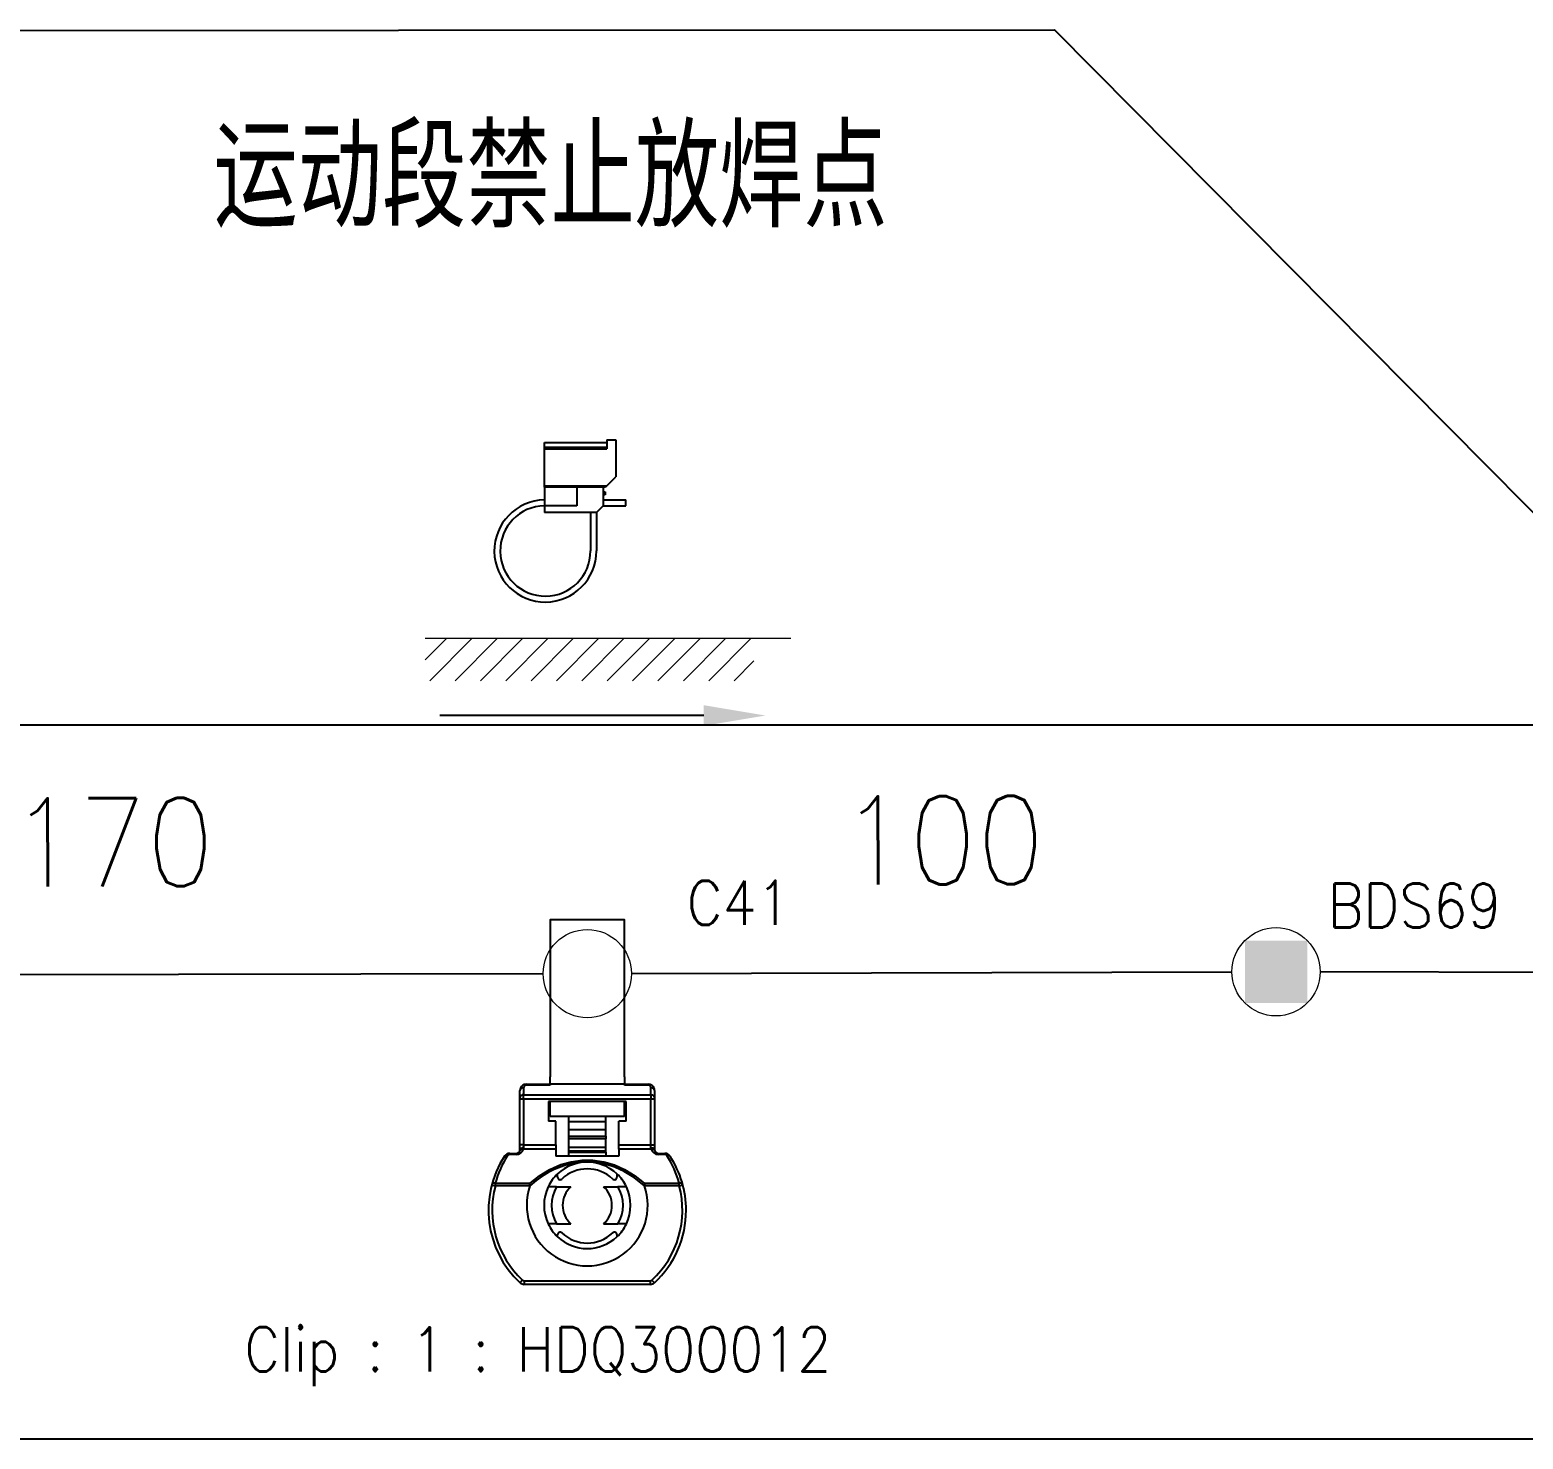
# Model space of a CAD drawing. Header units: inches. Extents: x 47316 to 59086, y 3141 to 11743.
# Drawn here: x 51612.9 to 51697.5, y 5901.3 to 5981.1 of the extents above; entities that cross this region are included whole.
import ezdxf

# ---------------------------------------------------------------- set-up
doc = ezdxf.new("R2010")
doc.units = ezdxf.units.IN
doc.header["$MEASUREMENT"] = 0
doc.layers.add('_0', color=7, linetype='Continuous', lineweight=0)
doc.styles.add('MtX_FangSong_GB2312', font='')
doc.styles.get("Standard").update_dxf_attribs({"font": ''})
doc.styles.get('MtX_FangSong_GB2312').set_extended_font_data('FangSong_GB2312')
doc.styles.get('Standard').set_extended_font_data('SimSun')
doc.linetypes.add('_VH_OTCON', pattern='A,0.0001,[7,VeSys.shx,S=0.1,R=0,X=0,Y=0],-0.4,[7,VeSys.shx,S=0.1,R=0,X=0,Y=0],-0.4,["X",Standard,S=1,R=0,X=-0.5,Y=-0.5],-0.0001,[7,VeSys.shx,S=0.1,R=0,X=0,Y=0],-0.4', length=1.2002)

msp = doc.modelspace()

# ---------------------------------------------------------------- linework, layer by layer
msp.add_line((51651.071, 5942.243), (51636.124, 5942.243))
at = {"color": 1}
for p, q in [((51593.937, 5941.718), (51744.471, 5941.718)), ((51744.471, 5901.255), (51593.937, 5901.255))]:
    msp.add_line(p, q, dxfattribs=at)
at = {"color": 0, "linetype": '_VH_OTCON', "ltscale": 5}
for p, q in [((51641.969, 5927.618), (51591.892, 5927.509)), ((51646.969, 5927.631), (51680.997, 5927.721)), ((51721.45, 5927.646), (51685.997, 5927.723))]:
    msp.add_line(p, q, dxfattribs=at)
at = {"color": 0, "lineweight": -3}
for p, q in [((51640.864, 5921.157), (51640.864, 5920.762)), ((51641.004, 5921.297), (51641.004, 5921.359)), ((51641.004, 5921.359), (51642.369, 5921.359)), ((51642.369, 5921.297), (51641.004, 5921.297)), ((51642.369, 5921.359), (51642.369, 5921.779)), ((51646.569, 5921.359), (51642.369, 5921.359)), ((51642.369, 5921.359), (51642.369, 5921.297)), ((51646.569, 5921.779), (51646.569, 5921.359)), ((51646.569, 5921.359), (51647.934, 5921.359)), ((51646.569, 5921.297), (51646.569, 5921.359)), ((51647.934, 5921.297), (51646.569, 5921.297)), ((51647.934, 5921.297), (51647.934, 5921.359)), ((51648.074, 5920.762), (51648.074, 5921.157)), ((51640.654, 5920.613), (51640.654, 5921.009)), ((51640.654, 5920.514), (51640.654, 5920.613)), ((51640.654, 5917.934), (51640.654, 5920.514)), ((51640.864, 5920.514), (51640.654, 5920.514)), ((51640.864, 5920.514), (51640.864, 5920.762)), ((51640.864, 5920.762), (51648.074, 5920.762)), ((51648.074, 5920.514), (51640.864, 5920.514)), ((51640.864, 5920.514), (51640.864, 5917.934)), ((51642.264, 5920.379), (51642.264, 5919.259)), ((51642.369, 5920.379), (51642.264, 5920.379)), ((51646.569, 5920.379), (51642.369, 5920.379)), ((51642.369, 5919.539), (51642.369, 5920.379)), ((51646.569, 5919.539), (51646.569, 5920.379)), ((51646.674, 5920.379), (51646.569, 5920.379)), ((51646.674, 5919.259), (51646.674, 5920.379)), ((51648.074, 5920.762), (51648.074, 5920.514)), ((51648.074, 5917.934), (51648.074, 5920.514)), ((51648.283, 5920.514), (51648.074, 5920.514)), ((51648.284, 5921.009), (51648.284, 5920.613)), ((51648.284, 5920.613), (51648.284, 5920.514)), ((51648.284, 5920.514), (51648.284, 5917.934)), ((51646.569, 5919.539), (51642.369, 5919.539)), ((51643.419, 5919.224), (51643.419, 5919.539)), ((51645.519, 5919.224), (51645.519, 5919.539)), ((51642.684, 5919.259), (51642.264, 5919.259)), ((51642.684, 5917.934), (51642.684, 5919.259)), ((51643.419, 5918.769), (51643.419, 5919.224)), ((51645.519, 5919.224), (51643.419, 5919.224)), ((51643.419, 5918.42), (51643.419, 5918.769)), ((51645.519, 5918.769), (51643.419, 5918.769)), ((51645.519, 5918.769), (51645.519, 5919.224)), ((51645.519, 5918.42), (51645.519, 5918.769)), ((51646.254, 5917.934), (51646.254, 5919.259)), ((51646.674, 5919.259), (51646.254, 5919.259)), ((51640.654, 5917.649), (51640.654, 5917.934)), ((51640.864, 5917.934), (51640.654, 5917.934)), ((51642.684, 5917.687), (51640.849, 5917.687)), ((51640.864, 5917.934), (51642.684, 5917.934)), ((51640.864, 5917.934), (51640.864, 5917.756)), ((51642.684, 5917.934), (51642.684, 5917.687)), ((51642.684, 5917.687), (51642.684, 5917.291)), ((51643.419, 5918.262), (51643.419, 5918.42)), ((51643.419, 5918.42), (51645.519, 5918.42)), ((51643.419, 5917.769), (51643.419, 5918.262)), ((51645.519, 5918.262), (51643.419, 5918.262)), ((51643.419, 5917.572), (51643.419, 5917.769)), ((51645.519, 5917.769), (51643.419, 5917.769)), ((51645.519, 5918.42), (51645.519, 5918.262)), ((51645.519, 5917.769), (51645.519, 5918.262)), ((51645.519, 5917.572), (51645.519, 5917.769)), ((51646.254, 5917.934), (51648.074, 5917.934)), ((51646.254, 5917.687), (51646.254, 5917.934)), ((51648.088, 5917.687), (51646.254, 5917.687)), ((51646.254, 5917.687), (51646.254, 5917.291)), ((51648.074, 5917.756), (51648.074, 5917.934)), ((51648.074, 5917.934), (51648.284, 5917.934)), ((51648.284, 5917.934), (51648.284, 5917.649)), ((51640.072, 5917.377), (51640.072, 5917.439)), ((51640.072, 5917.439), (51640.444, 5917.439)), ((51640.444, 5917.377), (51640.072, 5917.377)), ((51640.444, 5917.377), (51640.444, 5917.439)), ((51646.254, 5917.291), (51642.684, 5917.291)), ((51643.419, 5917.501), (51643.419, 5917.572)), ((51645.519, 5917.572), (51643.419, 5917.572)), ((51643.419, 5917.291), (51643.419, 5917.501)), ((51643.419, 5917.501), (51645.519, 5917.501)), ((51645.519, 5917.501), (51645.519, 5917.572)), ((51645.519, 5917.501), (51645.519, 5917.291)), ((51648.494, 5917.439), (51648.865, 5917.439)), ((51648.494, 5917.377), (51648.494, 5917.439)), ((51648.865, 5917.377), (51648.494, 5917.377)), ((51648.865, 5917.377), (51648.865, 5917.439)), ((51642.789, 5916.091), (51642.789, 5916.282)), ((51646.149, 5916.282), (51646.149, 5916.091)), ((51639.056, 5915.656), (51639.259, 5915.602)), ((51639.259, 5915.751), (51639.259, 5915.602)), ((51639.259, 5915.751), (51641.237, 5915.751)), ((51641.223, 5915.608), (51639.259, 5915.602)), ((51642.731, 5915.549), (51642.255, 5915.549)), ((51642.731, 5915.549), (51643.543, 5915.549)), ((51645.395, 5915.549), (51646.206, 5915.549)), ((51646.682, 5915.549), (51646.206, 5915.549)), ((51647.701, 5915.751), (51649.678, 5915.751)), ((51649.678, 5915.602), (51647.714, 5915.608)), ((51649.678, 5915.602), (51649.678, 5915.751)), ((51649.678, 5915.602), (51649.881, 5915.656)), ((51642.731, 5913.449), (51642.255, 5913.449)), ((51642.731, 5913.449), (51643.543, 5913.449)), ((51645.395, 5913.449), (51646.206, 5913.449)), ((51646.682, 5913.449), (51646.206, 5913.449)), ((51642.789, 5912.716), (51642.789, 5912.837)), ((51646.149, 5912.837), (51646.149, 5912.716)), ((51640.804, 5910.266), (51640.661, 5910.112)), ((51640.899, 5910.229), (51640.899, 5910.019)), ((51640.899, 5910.229), (51648.038, 5910.229)), ((51648.038, 5910.229), (51648.038, 5910.019)), ((51648.133, 5910.266), (51648.276, 5910.112)), ((51648.038, 5910.019), (51640.899, 5910.019))]:
    msp.add_line(p, q, dxfattribs=at)
at = {"color": 0, "linetype": '_VH_OTCON', "ltscale": 5}
msp.add_lwpolyline([(51559.429, 5981.03), (51670.946, 5981.081), (51722.19, 5929.415)], dxfattribs=at)
at = {"color": 0, "lineweight": -3}
for points in [[(51646.569, 5921.779), (51646.569, 5924.579), (51646.569, 5930.669), (51642.369, 5930.669), (51642.369, 5924.579), (51642.369, 5921.779)], [(51640.864, 5921.157), (51640.783, 5921.146), (51640.715, 5921.114), (51640.689, 5921.091), (51640.67, 5921.066), (51640.658, 5921.038), (51640.654, 5921.009)], [(51648.284, 5921.009), (51648.28, 5921.038), (51648.268, 5921.065), (51648.248, 5921.091), (51648.19, 5921.132), (51648.074, 5921.157)], [(51640.864, 5920.762), (51640.783, 5920.75), (51640.715, 5920.718), (51640.689, 5920.696), (51640.67, 5920.67), (51640.654, 5920.613)], [(51648.284, 5920.613), (51648.28, 5920.642), (51648.268, 5920.67), (51648.248, 5920.695), (51648.19, 5920.736), (51648.074, 5920.762)], [(51640.849, 5917.687), (51640.779, 5917.687), (51640.717, 5917.67), (51640.646, 5917.593)], [(51640.864, 5917.756), (51640.783, 5917.748), (51640.715, 5917.725), (51640.689, 5917.708), (51640.67, 5917.69), (51640.654, 5917.649)], [(51648.284, 5917.649), (51648.28, 5917.67), (51648.268, 5917.69), (51648.248, 5917.708), (51648.19, 5917.738), (51648.074, 5917.756)], [(51648.291, 5917.593), (51648.281, 5917.617), (51648.266, 5917.638), (51648.245, 5917.656), (51648.191, 5917.681), (51648.088, 5917.687)], [(51639.955, 5917.314), (51639.9, 5917.326), (51639.85, 5917.324), (51639.808, 5917.308), (51639.779, 5917.28)], [(51644.469, 5916.96), (51643.856, 5916.915), (51643.235, 5916.777), (51642.594, 5916.534), (51642.255, 5916.36), (51641.909, 5916.147), (51641.57, 5915.902), (51641.223, 5915.609)], [(51641.237, 5915.751), (51641.766, 5916.177), (51642.348, 5916.532), (51642.975, 5916.803), (51643.565, 5916.967), (51644.173, 5917.049), (51644.787, 5917.048), (51645.409, 5916.959), (51646.012, 5916.785), (51646.585, 5916.534), (51647.169, 5916.178), (51647.701, 5915.751)], [(51647.714, 5915.609), (51647.128, 5916.08), (51646.565, 5916.424), (51646.022, 5916.669), (51645.495, 5916.834), (51644.979, 5916.928), (51644.469, 5916.96)], [(51649.158, 5917.28), (51649.145, 5917.295), (51649.129, 5917.308), (51649.088, 5917.324), (51648.982, 5917.314)], [(51639.259, 5915.751), (51639.189, 5915.751), (51639.127, 5915.734), (51639.102, 5915.719), (51639.081, 5915.701), (51639.056, 5915.656)], [(51641.237, 5915.751), (51641.204, 5915.701), (51641.204, 5915.638), (51641.217, 5915.608)], [(51647.721, 5915.608), (51647.738, 5915.67), (51647.72, 5915.729), (51647.701, 5915.751)], [(51649.881, 5915.656), (51649.871, 5915.68), (51649.856, 5915.701), (51649.836, 5915.719), (51649.781, 5915.745), (51649.678, 5915.751)]]:
    msp.add_lwpolyline(points, dxfattribs=at)
at = {"color": 0, "linetype": 'Continuous', "lineweight": 15}
for centre in [(51644.469, 5927.624), (51683.497, 5927.728)]:
    msp.add_circle(centre, 2.5, dxfattribs=at)
at = {"color": 0, "lineweight": -3}
for centre, radius, start, end in [((51641.013, 5921.006), 0.36, 157.95429, 179.58845), ((51641.004, 5921.009), 0.35, 90, 157.75404), ((51641.004, 5921.157), 0.14, 89.99345, 179.99722), ((51647.934, 5921.009), 0.35, 22.24566, 90), ((51647.934, 5921.157), 0.14, 0.00336, 90.00535), ((51647.924, 5921.006), 0.36, 0.41331, 22.04361), ((51640.444, 5917.797), 0.42, 270.0009, 344.70976), ((51640.69, 5917.757), 0.173, 336.05777, 359.60927), ((51648.247, 5917.757), 0.173, 180.3791, 203.9378), ((51648.494, 5917.797), 0.42, 195.29026, 269.99904), ((51644.469, 5914.219), 5.6, 146.86138, 227.16658), ((51644.478, 5914.363), 5.401, 146.87928, 165.11157), ((51640.072, 5917.089), 0.35, 90, 146.86138), ((51640.073, 5917.237), 0.14, 90.01511, 146.8341), ((51640.442, 5917.651), 0.212, 270.43276, 344.27656), ((51640.444, 5917.649), 0.21, 344.71014, 0), ((51644.469, 5914.499), 2.45, 46.70819, 133.29181), ((51648.494, 5917.649), 0.21, 180.00001, 195.28988), ((51648.495, 5917.651), 0.212, 195.72345, 269.56724), ((51648.865, 5917.089), 0.35, 33.13863, 90), ((51648.865, 5917.237), 0.14, 33.13994, 90.00134), ((51644.459, 5914.363), 5.401, 14.88843, 33.12072), ((51644.469, 5914.219), 5.6, 0, 33.13863), ((51644.469, 5914.499), 2.45, 133.29181, 154.62307), ((51642.929, 5916.091), 0.14, 180.00001, 313.43255), ((51644.469, 5914.464), 2.1, 46.56746, 133.43254), ((51646.009, 5916.091), 0.14, 226.56747, 0), ((51644.469, 5914.499), 2.45, 25.37693, 46.70819), ((51644.469, 5914.219), 5.39, 165.12948, 227.16658), ((51644.469, 5914.499), 3.43, 161.13434, 18.86567), ((51644.469, 5914.499), 2.45, 154.62307, 205.37693), ((51644.469, 5914.499), 2.03, 148.85261, 211.14739), ((51644.469, 5914.499), 1.4, 131.40962, 228.59038), ((51644.469, 5914.499), 1.4, 311.40963, 48.59038), ((51644.469, 5914.499), 2.03, 328.8526, 31.14739), ((51644.469, 5914.499), 2.45, 334.62307, 25.37693), ((51644.469, 5914.219), 5.39, 312.83343, 14.87052), ((51644.469, 5914.499), 2.45, 205.37693, 226.7082), ((51644.469, 5914.499), 2.45, 313.29182, 334.62307), ((51644.469, 5914.219), 5.6, 312.83343, 0), ((51642.929, 5912.837), 0.14, 46.56746, 180.00001), ((51644.469, 5914.499), 2.45, 226.7082, 313.29182), ((51644.469, 5914.464), 2.1, 226.56747, 313.43255), ((51646.009, 5912.837), 0.14, 0.00001, 133.43254), ((51640.899, 5910.369), 0.35, 227.16658, 270), ((51640.899, 5910.369), 0.14, 227.16658, 270), ((51648.038, 5910.369), 0.14, 270, 312.83343), ((51648.038, 5910.369), 0.35, 270, 312.83343)]:
    msp.add_arc(centre, radius, start, end, dxfattribs=at)
msp.add_solid([(51651.071, 5942.827), (51654.571, 5942.243), (51651.071, 5941.66)])
at = {"color": 0, "linetype": 'Continuous', "lineweight": 15, "extrusion": (0, 0, -1)}
msp.add_solid([(-51681.73, 5929.496), (-51681.73, 5925.96), (-51685.265, 5929.496), (-51685.265, 5925.96)], dxfattribs=at)
at = {"layer": '_0', "color": 0, "linetype": 'ByBlock', "lineweight": -3, "ltscale": 0.345}
for p, q in [((51642.042, 5957.709), (51645.575, 5957.709)), ((51642.042, 5957.709), (51645.575, 5957.709)), ((51645.575, 5957.423), (51642.042, 5957.423)), ((51645.575, 5957.423), (51642.042, 5957.423)), ((51642.042, 5957.35), (51645.575, 5957.35)), ((51642.042, 5957.35), (51645.575, 5957.35)), ((51642.042, 5955.251), (51645.575, 5955.251)), ((51642.042, 5955.251), (51645.575, 5955.251))]:
    msp.add_line(p, q, dxfattribs=at)
at = {"layer": '_0', "color": 0, "linetype": 'ByBlock', "lineweight": -3, "ltscale": 0.027907}
msp.add_line((51642.042, 5957.423), (51642.042, 5957.709), dxfattribs=at)
msp.add_line((51642.042, 5957.423), (51642.042, 5957.709), dxfattribs=at)
at = {"layer": '_0', "color": 0, "linetype": 'ByBlock', "lineweight": -3, "ltscale": 0.05}
for q in [(51645.575, 5957.35), (51646.087, 5957.862), (51645.575, 5957.35), (51646.087, 5957.862)]:
    msp.add_line((51645.575, 5957.862), q, dxfattribs=at)
at = {"layer": '_0', "color": 0, "linetype": 'ByBlock', "lineweight": -3, "ltscale": 0.205}
for p, q in [((51646.087, 5957.862), (51646.087, 5955.763)), ((51646.087, 5957.862), (51646.087, 5955.763)), ((51642.042, 5955.251), (51642.042, 5957.35)), ((51642.042, 5955.251), (51642.042, 5957.35))]:
    msp.add_line(p, q, dxfattribs=at)
at = {"layer": '_0', "color": 0, "linetype": 'ByBlock', "lineweight": -3, "ltscale": 0.007093}
for p, q in [((51642.042, 5957.35), (51642.042, 5957.423)), ((51642.042, 5957.35), (51642.042, 5957.423)), ((51642.042, 5955.179), (51642.042, 5955.251)), ((51642.042, 5955.179), (51642.042, 5955.251))]:
    msp.add_line(p, q, dxfattribs=at)
at = {"layer": '_0', "color": 0, "linetype": 'ByBlock', "lineweight": -3, "ltscale": 0.070711}
msp.add_line((51645.575, 5955.251), (51646.087, 5955.763), dxfattribs=at)
msp.add_line((51645.575, 5955.251), (51646.087, 5955.763), dxfattribs=at)
at = {"layer": '_0', "color": 0, "linetype": 'ByBlock', "lineweight": -3, "ltscale": 0.102907}
for p, q in [((51642.042, 5955.179), (51642.042, 5954.125)), ((51642.042, 5955.179), (51642.042, 5954.125)), ((51643.885, 5955.179), (51643.885, 5954.125)), ((51643.885, 5955.179), (51643.885, 5954.125)), ((51645.37, 5955.179), (51645.37, 5954.125)), ((51645.37, 5955.179), (51645.37, 5954.125))]:
    msp.add_line(p, q, dxfattribs=at)
at = {"layer": '_0', "color": 0, "linetype": 'ByBlock', "lineweight": -3, "ltscale": 0.325}
msp.add_line((51645.37, 5955.179), (51642.042, 5955.179), dxfattribs=at)
msp.add_line((51645.37, 5955.179), (51642.042, 5955.179), dxfattribs=at)
at = {"layer": '_0', "color": 0, "linetype": 'ByBlock', "lineweight": -3, "ltscale": 0.012906}
msp.add_line((51645.502, 5955.179), (51645.37, 5955.179), dxfattribs=at)
msp.add_line((51645.502, 5955.179), (51645.37, 5955.179), dxfattribs=at)
at = {"layer": '_0', "color": 0, "linetype": 'ByBlock', "lineweight": -3, "ltscale": 0.010032}
msp.add_line((51645.575, 5955.251), (51645.502, 5955.179), dxfattribs=at)
msp.add_line((51645.575, 5955.251), (51645.502, 5955.179), dxfattribs=at)
at = {"layer": '_0', "color": 0, "linetype": 'ByBlock', "lineweight": -3, "ltscale": 0.0375}
msp.add_line((51642.042, 5954.125), (51642.042, 5953.741), dxfattribs=at)
msp.add_line((51642.042, 5954.125), (51642.042, 5953.741), dxfattribs=at)
at = {"layer": '_0', "color": 0, "linetype": 'ByBlock', "lineweight": -3, "ltscale": 0.18}
msp.add_line((51643.885, 5954.125), (51642.042, 5954.125), dxfattribs=at)
msp.add_line((51643.885, 5954.125), (51642.042, 5954.125), dxfattribs=at)
at = {"layer": '_0', "color": 0, "linetype": 'ByBlock', "lineweight": -3, "ltscale": 0.053033}
msp.add_line((51644.986, 5953.741), (51645.37, 5954.125), dxfattribs=at)
msp.add_line((51644.986, 5953.741), (51645.37, 5954.125), dxfattribs=at)
at = {"layer": '_0', "color": 0, "linetype": 'ByBlock', "lineweight": -3, "ltscale": 0.010773}
for p, q in [((51645.37, 5954.905), (51645.48, 5954.905)), ((51645.37, 5954.905), (51645.48, 5954.905)), ((51645.48, 5954.74), (51645.37, 5954.74)), ((51645.48, 5954.74), (51645.37, 5954.74))]:
    msp.add_line(p, q, dxfattribs=at)
at = {"layer": '_0', "color": 0, "linetype": 'ByBlock', "lineweight": -3, "ltscale": 0.125}
for p, q in [((51645.37, 5954.458), (51646.65, 5954.458)), ((51645.37, 5954.458), (51646.65, 5954.458)), ((51645.37, 5954.125), (51646.65, 5954.125)), ((51645.37, 5954.125), (51646.65, 5954.125))]:
    msp.add_line(p, q, dxfattribs=at)
at = {"layer": '_0', "color": 0, "linetype": 'ByBlock', "lineweight": -3, "ltscale": 0.016051}
msp.add_line((51645.48, 5954.905), (51645.48, 5954.74), dxfattribs=at)
msp.add_line((51645.48, 5954.905), (51645.48, 5954.74), dxfattribs=at)
at = {"layer": '_0', "color": 0, "linetype": 'ByBlock', "lineweight": -3, "ltscale": 0.0325}
msp.add_line((51646.65, 5954.125), (51646.65, 5954.458), dxfattribs=at)
msp.add_line((51646.65, 5954.125), (51646.65, 5954.458), dxfattribs=at)
at = {"layer": '_0', "color": 0, "linetype": 'ByBlock', "lineweight": -3, "ltscale": 0.2875}
msp.add_line((51644.986, 5953.741), (51642.042, 5953.741), dxfattribs=at)
msp.add_line((51644.986, 5953.741), (51642.042, 5953.741), dxfattribs=at)
at = {"layer": '_0', "color": 0, "linetype": 'ByBlock', "lineweight": -3, "ltscale": 0.2125}
for p, q in [((51644.653, 5953.741), (51644.653, 5951.565)), ((51644.653, 5953.741), (51644.653, 5951.565)), ((51644.986, 5953.741), (51644.986, 5951.565)), ((51644.986, 5953.741), (51644.986, 5951.565))]:
    msp.add_line(p, q, dxfattribs=at)
at = {"layer": '_0', "color": 7}
for p, q in [((51635.286, 5945.396), (51636.51, 5946.62)), ((51635.286, 5946.62), (51656, 5946.62, 0)), ((51635.544, 5944.217), (51637.947, 5946.62)), ((51636.981, 5944.217), (51639.384, 5946.62)), ((51638.418, 5944.217), (51640.821, 5946.62)), ((51639.854, 5944.217), (51642.257, 5946.62)), ((51641.291, 5944.217), (51643.694, 5946.62)), ((51642.728, 5944.217), (51645.131, 5946.62)), ((51644.165, 5944.217), (51646.568, 5946.62)), ((51645.602, 5944.217), (51648.005, 5946.62)), ((51647.039, 5944.217), (51649.442, 5946.62)), ((51648.476, 5944.217), (51650.878, 5946.62)), ((51649.912, 5944.217), (51652.315, 5946.62)), ((51651.349, 5944.217), (51653.752, 5946.62)), ((51652.786, 5944.217), (51653.903, 5945.334))]:
    msp.add_line(p, q, dxfattribs=at)
at = {"layer": '_0', "color": 0, "linetype": 'ByBlock', "lineweight": -3}
for radius, start in [(2.893, 91.01414), (2.893, 91.01414), (2.56, 91.14598), (2.56, 91.14598)]:
    msp.add_arc((51642.093, 5951.565), radius, start, 359.99999, dxfattribs=at)

# ---------------------------------------------------------------- texts
at = {"color": 0, "style": 'MtX_FangSong_GB2312', "width": 0.7}
msp.add_text('运动段禁止放焊点', height=5, dxfattribs=at).set_placement((51623.294, 5970.44))
at = {"color": 7, "linetype": '_VH_OTCON', "lineweight": 18, "ltscale": 5, "char_height": 5, "width": 12.85714, "attachment_point": 1}
for s, insert, rotation in [('\\Fromans.shx;\\W0.9000000000;\\T1.0000000000;\\o\\l170', (51611.765, 5937.552), 0.1255), ('\\Fromans.shx;\\W0.9000000000;\\T1.0000000000;\\o\\l100', (51658.813, 5937.662), 0.15282)]:
    msp.add_mtext(s, dxfattribs=dict(at, insert=insert, rotation=rotation))
at = {"color": 21, "linetype": 'Continuous', "lineweight": 15, "char_height": 2.5, "attachment_point": 1}
for s, insert, width in [('\\Fromans.shx;\\W0.9000000000;\\T1.0000000000;\\o\\lC41', (51650.105, 5932.88), 6.53571), ('\\Fromans.shx;\\W0.9000000000;\\T1.0000000000;\\o\\lBDS69', (51686.426, 5932.728), 10.92857)]:
    msp.add_mtext(s, dxfattribs=dict(at, insert=insert, width=width))
at = {"color": 42, "linetype": 'Continuous', "lineweight": 15, "insert": (51625.032, 5907.594), "char_height": 2.5, "width": 39.10714, "attachment_point": 1}
msp.add_mtext('\\Fromans.shx;\\W0.9000000000;\\T1.0000000000;\\o\\lClip : 1 : HDQ300012', dxfattribs=at)

doc.saveas('drawing.dxf')
